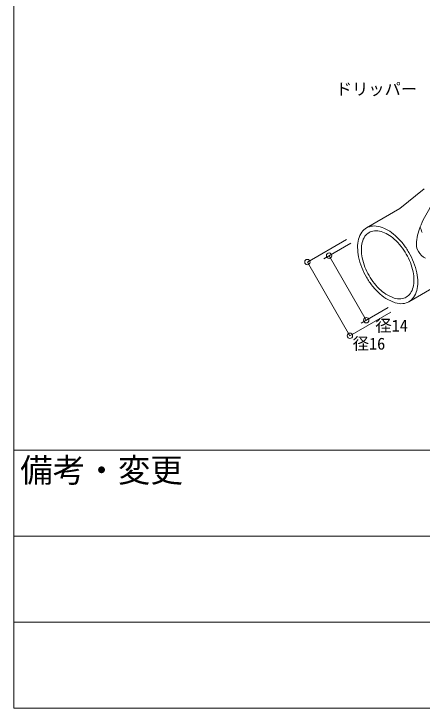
# Model space of a CAD drawing. Units: millimetres, scale not verified. Extents: x -99335 to 21988, y -1567 to 4168.
# Drawn here: x -21169 to -20417, y -1567 to -289 of the extents above; entities that cross this region are included whole.
import ezdxf
from ezdxf.enums import TextEntityAlignment as Align

# ---------------------------------------------------------------- set-up
doc = ezdxf.new("R2010")
doc.units = ezdxf.units.MM
doc.header["$LTSCALE"] = 10
for name, color, linetype, lineweight in [('0-1_WAKU', 7, 'Continuous', 18), ('0-4_sunpo', 7, 'Continuous', 18), ('0-5_buhin', 2, 'Continuous', 18), ('0-8_moji', 7, 'Continuous', 18)]:
    doc.layers.add(name, color=color, linetype=linetype, lineweight=lineweight)
doc.styles.add('ＭＳ ゴシック', font='')
doc.styles.get('ＭＳ ゴシック').set_extended_font_data('MS Gothic')

msp = doc.modelspace()

# ---------------------------------------------------------------- linework, layer by layer
at = {"layer": '0-1_WAKU'}
for p, q in [((-21169.03, -1250.58), (-19306.03, -1250.58)), ((-21169.03, -1408.92), (-19306.03, -1408.92))]:
    msp.add_line(p, q, dxfattribs=at)
for points in [[(-21169.03, -1567.25), (-13169.03, -1567.25), (-13169.03, 4167.75), (-21169.03, 4167.75)], [(-21169.03, -1567.25), (-13169.03, -1567.25), (-13169.03, -1092.25), (-21169.03, -1092.25)]]:
    msp.add_lwpolyline(points, close=True, dxfattribs=at)
at = {"layer": '0-4_sunpo'}
for p, q in [((-20548.12, -711.1), (-20597.82, -739.79)), ((-20588.17, -734.22), (-20519.58, -853.01)), ((-20479.54, -829.89), (-20529.24, -858.59)), ((-20474.53, -838.31), (-20549.72, -881.73))]:
    msp.add_line(p, q, dxfattribs=at)
msp.add_lwpolyline([(-20556.32, -704.51), (-20628.11, -745.96), (-20549.72, -881.73)], dxfattribs=at)
at = {"layer": '0-5_buhin'}
for p, q in [((-20440.95, -818.93), (-20379.08, -783.2)), ((-20467.89, -812.31), (-20480.15, -807.05)), ((-20466.14, -821.06), (-20480.15, -815.05))]:
    msp.add_line(p, q, dxfattribs=at)
msp.add_lwpolyline([(-20519.34, -683.16), (-20457.46, -647.44), (-20412.91, -610.91)], dxfattribs=at)
for centre, radius, start, end in [((-20241.87, -752.17), 192.08, 133.39647, 157.02143), ((-20311.06, -722.83), 116.92, 157.02143, 172.97857), ((-20505.45, -706.96), 27.56, 120.26843, 144.81701), ((-20505.64, -707.19), 27.65, 95.22559, 119.68897), ((-20502.46, -712.67), 24.2, 95.22559, 119.68897), ((-20504.91, -718.21), 38.7, 73.86419, 94.82155), ((-20501.81, -722.32), 33.86, 73.86419, 94.82155), ((-20510.72, -738.97), 60.26, 59.51297, 74.04524), ((-20506.9, -740.48), 52.72, 59.51297, 74.04524), ((-20525.07, -763.69), 88.84, 48.4431, 59.62249), ((-20308.57, -648.77), 116.22, 196.08991, 201.5775), ((-20496.33, -713.13), 38.56, 145.14004, 166.17422), ((-20494.31, -717.87), 33.74, 145.14004, 166.17422), ((-20502.29, -712.48), 24.11, 120.26843, 144.81701), ((-20519.46, -762.11), 77.74, 48.4431, 59.62249), ((-20542.88, -783.94), 115.81, 38.40443, 48.49452), ((-20476.05, -718.45), 59.53, 165.86539, 180.5764), ((-20476.56, -722.52), 52.09, 165.86539, 180.5764), ((-20535.04, -779.83), 101.33, 38.40443, 48.49452), ((-20558.47, -796.39), 135.76, 30.04574, 38.43673), ((-20397.64, -712.16), 29.69, 172.97857, 244.88269), ((-20446.54, -718.44), 89.03, 180.38937, 191.54503), ((-20450.75, -722.52), 77.9, 180.38937, 191.54503), ((-20548.68, -790.72), 118.79, 30.04574, 38.43673), ((-20554.8, -794.38), 131.57, 21.42951, 30.08802), ((-20419.89, -713.04), 116.22, 191.52355, 201.5775), ((-20427.42, -717.79), 101.69, 191.52355, 201.5775), ((-20545.47, -788.96), 115.12, 21.42951, 30.08802), ((-20532.87, -784.3), 101.69, 11.52355, 21.5775), ((-20540.4, -789.05), 116.22, 11.52355, 21.5775), ((-20405.5, -707.71), 131.57, 201.42951, 210.08802), ((-20414.83, -713.13), 115.12, 201.42951, 210.08802), ((-20509.55, -779.58), 77.9, 0.38937, 11.54503), ((-20513.75, -783.65), 89.03, 0.38937, 11.54503), ((-20401.82, -705.7), 135.76, 210.04574, 218.43673), ((-20411.61, -711.37), 118.79, 210.04574, 218.43673), ((-20483.73, -779.57), 52.09, 345.86539, 0.5764), ((-20417.41, -718.15), 115.81, 218.40443, 228.49452), ((-20425.25, -722.27), 101.33, 218.40443, 228.49452), ((-20465.98, -784.23), 33.74, 325.14004, 346.17422), ((-20484.25, -783.65), 59.53, 345.86539, 0.5764), ((-20435.22, -738.4), 88.84, 228.4431, 239.62249), ((-20440.84, -739.98), 77.74, 228.4431, 239.62249), ((-20458.01, -789.62), 24.11, 300.26843, 324.81701), ((-20463.96, -788.97), 38.56, 325.14004, 346.17422), ((-20458.48, -779.78), 33.86, 253.86419, 274.82155), ((-20457.84, -789.43), 24.2, 275.22559, 299.68897), ((-20454.84, -795.13), 27.56, 300.26843, 324.81701), ((-20455.38, -783.88), 38.7, 253.86419, 274.82155), ((-20454.65, -794.91), 27.65, 275.22559, 299.68897)]:
    msp.add_arc(centre, radius, start, end, dxfattribs=at)
at = {"layer": '0-8_moji', "color": 1}
for centre in [(-20628.11, -745.96), (-20588.17, -734.22), (-20519.58, -853.01), (-20549.72, -881.73)]:
    msp.add_circle(centre, 5, dxfattribs=at)

# ---------------------------------------------------------------- texts
at = {"layer": '0-8_moji', "style": 'ＭＳ ゴシック'}
for s, height, p in [('ドリッパー', 21.99, (-20575.84, -445.01)), ('径14', 21.99, (-20502.89, -880.67)), ('径16', 21.99, (-20544.58, -913.75)), ('備考・変更', 43.99, (-21157.46, -1164.47))]:
    msp.add_text(s, height=height, dxfattribs=at).set_placement(p, align=Align.BOTTOM_LEFT)

doc.saveas('drawing.dxf')
